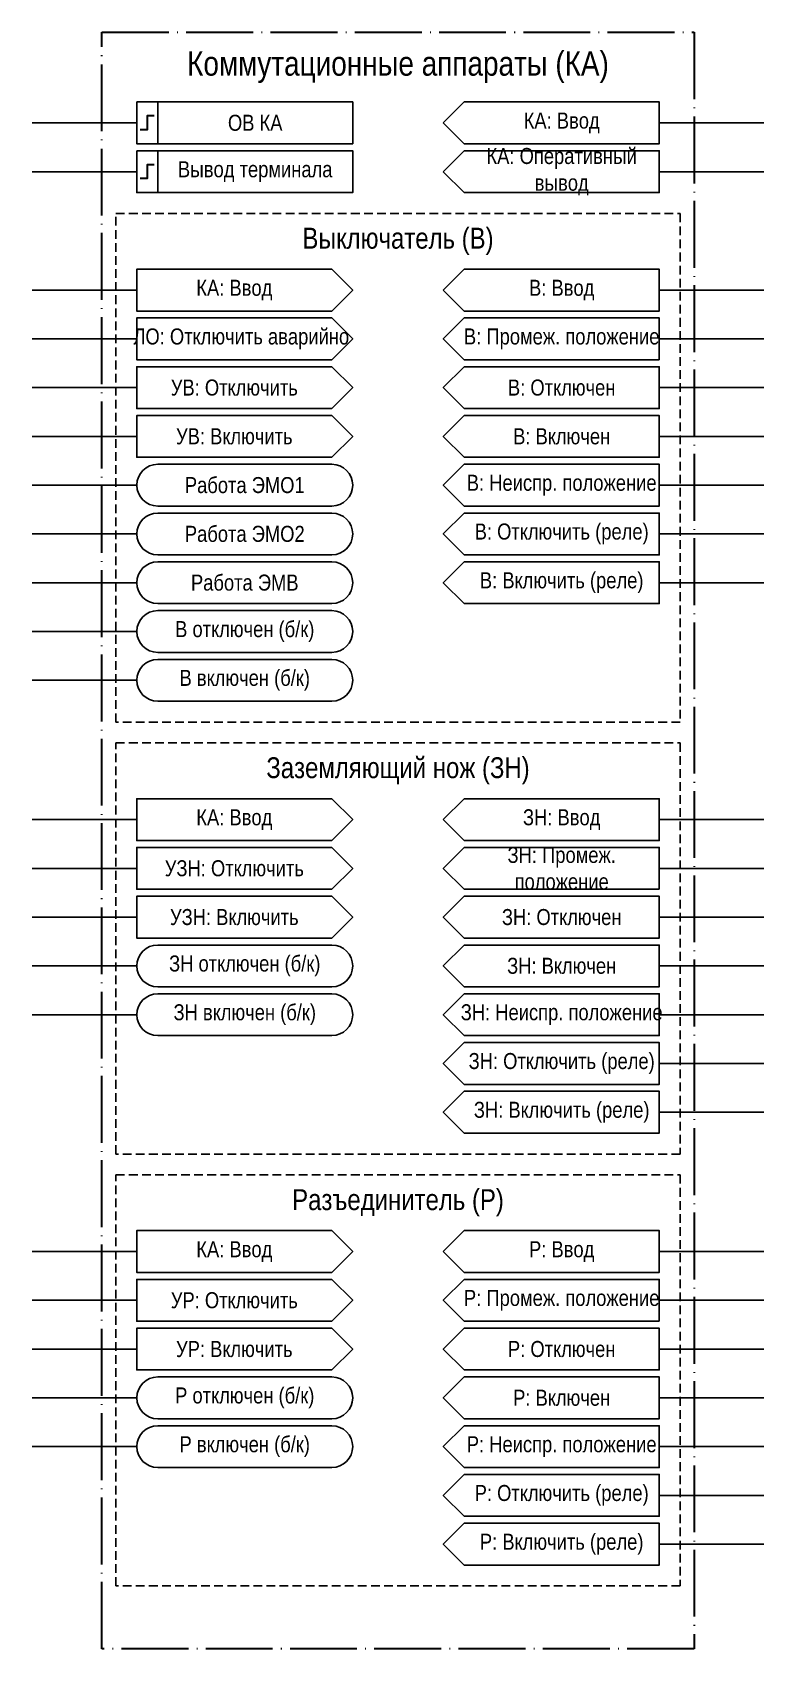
# Model space of a CAD drawing. Header units: millimetres. Extents: x -2266 to 475, y 0 to 470.
# Drawn here: x 370 to 475, y 176 to 408 of the extents above; entities that cross this region are included whole.
import ezdxf

# ---------------------------------------------------------------- set-up
doc = ezdxf.new("R2010")
doc.units = ezdxf.units.MM
doc.linetypes.add('ACAD_ISO04W100', pattern=[30, 24, -3, 0, -3])
doc.linetypes.add('штриховая2', pattern=[0.375, 0.25, -0.125])
doc.layers.add('TEXT', color=7, linetype='Continuous', lineweight=25)
doc.styles.add('2.5_Gost_RD', font='ARIALN.TTF', dxfattribs={"height": 2.5})
doc.styles.add('3.5_Gost_RD', font='ARIALN.TTF', dxfattribs={"height": 3.5})

msp = doc.modelspace()

# ---------------------------------------------------------------- linework, layer by layer
at = {"ltscale": 100}
for p, q in [((385, 395), (370, 395)), ((460, 395), (475, 395)), ((385, 388), (370, 388)), ((460, 388), (475, 388)), ((385, 371), (370, 371)), ((460, 371), (475, 371)), ((385, 364), (370, 364)), ((460, 364), (475, 364)), ((385, 357), (370, 357)), ((460, 357), (475, 357)), ((385, 350), (370, 350)), ((460, 350), (475, 350)), ((385, 343), (370, 343)), ((460, 343), (475, 343)), ((385, 336), (370, 336)), ((460, 336), (475, 336)), ((385, 329), (370, 329)), ((460, 329), (475, 329)), ((385, 322), (370, 322)), ((385, 315), (370, 315)), ((385, 295), (370, 295)), ((460, 295), (475, 295)), ((385, 288), (370, 288)), ((460, 288), (475, 288)), ((385, 281), (370, 281)), ((460, 281), (475, 281)), ((385, 274), (370, 274)), ((460, 274), (475, 274)), ((385, 267), (370, 267)), ((460, 267), (475, 267)), ((460, 260), (475, 260)), ((460, 253), (475, 253)), ((385, 233), (370, 233)), ((460, 233), (475, 233)), ((385, 226), (370, 226)), ((460, 226), (475, 226)), ((385, 219), (370, 219)), ((460, 219), (475, 219)), ((385, 212), (370, 212)), ((460, 212), (475, 212)), ((385, 205), (370, 205)), ((460, 205), (475, 205)), ((460, 198), (475, 198)), ((460, 191), (475, 191))]:
    msp.add_line(p, q, dxfattribs=at)
at = {"color": 251, "linetype": 'ACAD_ISO04W100', "lineweight": 30, "ltscale": 0.4, "true_color": 0x58595b}
msp.add_lwpolyline([(380, 408), (465, 408), (465, 176), (380, 176)], close=True, dxfattribs=at)
at = {"ltscale": 100}
for points in [[(385, 398), (388, 398), (388, 392), (385, 392)], [(385, 398), (416, 398), (416, 392), (385, 392)], [(385, 391), (388, 391), (388, 385), (385, 385)], [(385, 391), (416, 391), (416, 385), (385, 385)], [(413, 368), (385, 368), (385, 374), (413, 374), (416, 371)], [(413, 361), (385, 361), (385, 367), (413, 367), (416, 364)], [(460, 361), (432, 361), (429, 364), (432, 367), (460, 367)], [(413, 354), (385, 354), (385, 360), (413, 360), (416, 357)], [(432, 360), (460, 360), (460, 354), (432, 354), (429, 357)], [(413, 347), (385, 347), (385, 353), (413, 353), (416, 350)], [(432, 353), (460, 353), (460, 347), (432, 347), (429, 350)], [(432, 346), (460, 346), (460, 340), (432, 340), (429, 343)], [(432, 339), (460, 339), (460, 333), (432, 333), (429, 336)], [(432, 332), (460, 332), (460, 326), (432, 326), (429, 329)], [(413, 292), (385, 292), (385, 298), (413, 298), (416, 295)], [(413, 285), (385, 285), (385, 291), (413, 291), (416, 288)], [(460, 285), (432, 285), (429, 288), (432, 291), (460, 291)], [(413, 278), (385, 278), (385, 284), (413, 284), (416, 281)], [(432, 284), (460, 284), (460, 278), (432, 278), (429, 281)], [(432, 277), (460, 277), (460, 271), (432, 271), (429, 274)], [(432, 270), (460, 270), (460, 264), (432, 264), (429, 267)], [(432, 263), (460, 263), (460, 257), (432, 257), (429, 260)], [(432, 256), (460, 256), (460, 250), (432, 250), (429, 253)], [(413, 230), (385, 230), (385, 236), (413, 236), (416, 233)], [(413, 223), (385, 223), (385, 229), (413, 229), (416, 226)], [(460, 223), (432, 223), (429, 226), (432, 229), (460, 229)], [(413, 216), (385, 216), (385, 222), (413, 222), (416, 219)], [(432, 222), (460, 222), (460, 216), (432, 216), (429, 219)], [(432, 215), (460, 215), (460, 209), (432, 209), (429, 212)], [(432, 208), (460, 208), (460, 202), (432, 202), (429, 205)], [(432, 201), (460, 201), (460, 195), (432, 195), (429, 198)], [(432, 194), (460, 194), (460, 188), (432, 188), (429, 191)]]:
    msp.add_lwpolyline(points, close=True, dxfattribs=at)
for points in [[(429, 395), (432, 398), (460, 398), (460, 392), (432, 392), (429, 395)], [(429, 388), (432, 391), (460, 391), (460, 385), (432, 385), (429, 388)], [(429, 371), (432, 374), (460, 374), (460, 368), (432, 368), (429, 371)], [(429, 295), (432, 298), (460, 298), (460, 292), (432, 292), (429, 295)], [(429, 233), (432, 236), (460, 236), (460, 230), (432, 230), (429, 233)]]:
    msp.add_lwpolyline(points, dxfattribs=at)
at = {"lineweight": 30, "ltscale": 100}
for points in [[(387.5, 396), (386.5, 396), (386.5, 394), (385.5, 394)], [(387.5, 389), (386.5, 389), (386.5, 387), (385.5, 387)]]:
    msp.add_lwpolyline(points, dxfattribs=at)
at = {"linetype": 'штриховая2', "ltscale": 5}
for points in [[(382, 382), (463, 382), (463, 309), (382, 309)], [(382, 306), (463, 306), (463, 247), (382, 247)], [(382, 244), (463, 244), (463, 185), (382, 185)]]:
    msp.add_lwpolyline(points, close=True, dxfattribs=at)
at = {"ltscale": 100}
for points in [[(388, 340, -1), (388, 346), (413, 346, -1), (413, 340)], [(388, 333, -1), (388, 339), (413, 339, -1), (413, 333)], [(388, 326, -1), (388, 332), (413, 332, -1), (413, 326)], [(388, 319, -1), (388, 325), (413, 325, -1), (413, 319)], [(388, 312, -1), (388, 318), (413, 318, -1), (413, 312)], [(388, 271, -1), (388, 277), (413, 277, -1), (413, 271)], [(388, 264, -1), (388, 270), (413, 270, -1), (413, 264)], [(388, 209, -1), (388, 215), (413, 215, -1), (413, 209)], [(388, 202, -1), (388, 208), (413, 208, -1), (413, 202)]]:
    msp.add_lwpolyline(points, format="xyb", close=True, dxfattribs=at)

# ---------------------------------------------------------------- texts
at = {"color": 30, "ltscale": 100, "true_color": 0xf7941d, "attachment_point": 5, "style": '3.5_Gost_RD'}
for s, insert, char_height, width in [('Коммутационные аппараты (КА)', (422.5, 403), 3.5, 85), ('Выключатель (В)', (422.5, 378), 3, 81), ('Заземляющий нож (ЗН)', (422.5, 302), 3, 81), ('Разъединитель (Р)', (422.5, 240), 3, 81)]:
    msp.add_mtext(s, dxfattribs=dict(at, insert=insert, char_height=char_height, width=width))
at = {"color": 0, "ltscale": 100, "char_height": 2.3, "width": 28, "attachment_point": 5, "style": '2.5_Gost_RD'}
for s, insert in [('{\\C256;ОВ КА}', (402, 395)), ('{\\C256;Вывод терминала}', (402, 388)), ('{\\C256;КА: Ввод}', (399, 371)), ('{\\C256;КА: Ввод}', (399, 295)), ('{\\C256;КА: Ввод}', (399, 233))]:
    msp.add_mtext(s, dxfattribs=dict(at, insert=insert))
at = {"ltscale": 100, "char_height": 2.3, "attachment_point": 5, "style": '2.5_Gost_RD'}
for s, insert, width in [('КА: Ввод', (446, 395), 28), ('КА: Оперативный вывод', (446, 388), 28), ('В: Ввод', (446, 371), 28), ('В: Промеж. положение', (446, 364), 28), ('УВ: Отключить', (399, 357), 28), ('В: Отключен', (446, 357), 28), ('УВ: Включить', (399, 350), 28), ('В: Включен', (446, 350), 28), ('Работа ЭМО1', (400.5, 343), 31), ('В: Неиспр. положение', (446, 343), 28), ('Работа ЭМО2', (400.5, 336), 31), ('В: Отключить (реле)', (446, 336), 28), ('Работа ЭМВ', (400.5, 329), 31), ('В: Включить (реле)', (446, 329), 28), ('В отключен (б/к)', (400.5, 322), 31), ('В включен (б/к)', (400.5, 315), 31), ('ЗН: Ввод', (446, 295), 28), ('ЗН: Промеж. положение', (446, 288), 28), ('УЗН: Отключить', (399, 288), 28), ('УЗН: Включить', (399, 281), 28), ('ЗН: Отключен', (446, 281), 28), ('ЗН отключен (б/к)', (400.5, 274), 31), ('ЗН: Включен', (446, 274), 28), ('ЗН включен (б/к)', (400.5, 267), 31), ('ЗН: Неиспр. положение', (446, 267), 28), ('ЗН: Отключить (реле)', (446, 260), 28), ('ЗН: Включить (реле)', (446, 253), 28), ('Р: Ввод', (446, 233), 28), ('Р: Промеж. положение', (446, 226), 28), ('УР: Отключить', (399, 226), 28), ('УР: Включить', (399, 219), 28), ('Р: Отключен', (446, 219), 28), ('Р отключен (б/к)', (400.5, 212), 31), ('Р: Включен', (446, 212), 28), ('Р включен (б/к)', (400.5, 205), 31), ('Р: Неиспр. положение', (446, 205), 28), ('Р: Отключить (реле)', (446, 198), 28), ('Р: Включить (реле)', (446, 191), 28)]:
    msp.add_mtext(s, dxfattribs=dict(at, insert=insert, width=width))
at = {"layer": 'TEXT', "ltscale": 100, "insert": (400, 364), "char_height": 2.3, "width": 29.7284, "attachment_point": 5, "style": '2.5_Gost_RD'}
msp.add_mtext('ЛО: Отключить аварийно', dxfattribs=at)

doc.saveas('drawing.dxf')
